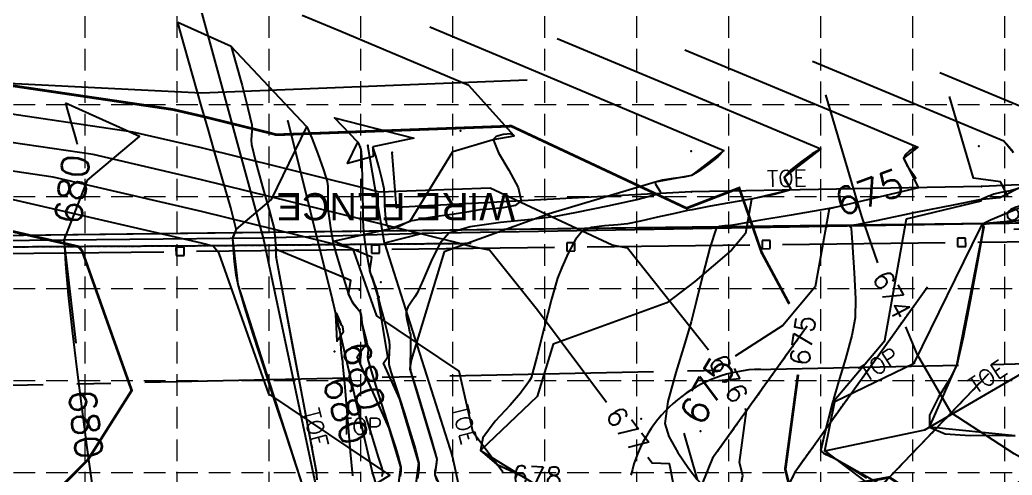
# Model space of a CAD drawing. Header units: inches. Extents: x 8056544 to 8057224, y 14638228 to 14639314.
# Drawn here: x 8056820.8 to 8057003.7, y 14639024.7 to 14639108.7 of the extents above; entities that cross this region are included whole.
import ezdxf
from ezdxf.enums import TextEntityAlignment as Align

# ---------------------------------------------------------------- set-up
doc = ezdxf.new("R2010")
doc.units = ezdxf.units.IN
doc.header["$MEASUREMENT"] = 0
for name, pattern in [('CENTER2', [1.125, 0.75, -0.125, 0.125, -0.125]), ('DASHED2', [0.375, 0.25, -0.125]), ('HIDDEN', [0.375, 0.25, -0.125]), ('PHANTOM2', [1.25, 0.625, -0.125, 0.125, -0.125, 0.125, -0.125])]:
    doc.linetypes.add(name, pattern=pattern)
for name, color, linetype in [('BOUNDARY', 4, 'PL2'), ('EC', 35, 'Continuous'), ('EX-FENCE', 2, 'FENCELINE1'), ('EX-SLOPE-BTM-', 5, 'DASHED2'), ('EX-SLOPE-TOP-', 5, 'PHANTOM2'), ('EX-TEXT', 2, 'Continuous'), ('FN-CLDITCH', 2, 'CENTER2'), ('FN-NEW-FENCE', 7, 'FENCELINE1'), ('GRID', 254, 'HIDDEN'), ('POINT', 7, 'Continuous'), ('SRF-FLT (NOT USED)', 5, 'Continuous'), ('SRF-FLT-', 5, 'Continuous')]:
    doc.layers.add(name, color=color, linetype=linetype)
doc.styles.add('30-120', font='ROMANS.shx', dxfattribs={"height": 3.6})
doc.styles.add('ROMANF', font='ROMANF.SHX')
doc.styles.add('ROMANS', font='romans.shx', dxfattribs={"height": 3})
doc.styles.get("Standard").update_dxf_attribs({"font": 'ARIAL.TTF'})
doc.linetypes.add('BARBWIRE_1', pattern='A,1,-0.1,["X",Standard,S=0.075,R=0,X=-0.025,Y=-0.0375],-0.1', length=1.2)
doc.linetypes.add('FENCELINE1', pattern='A,0.25,-0.1,[133,ltypeshp.shx,S=0.1,R=0,X=-0.1,Y=0],-0.1,1', length=1.45)
doc.linetypes.add('PL2', pattern='A,0.625,-0.058095,["l",ROMANF,S=0.14,R=0,X=0,Y=-0.055],-0.161905,0.625,-0.125,0.125,-0.125,0.125,-0.125', length=2.095)

msp = doc.modelspace()

# ---------------------------------------------------------------- linework, layer by layer
for p, q in [((8056887.1, 14639067.15), (8056885.6, 14639067.13)), ((8056885.6, 14639067.13), (8056885.61, 14639065.63)), ((8056887.11, 14639065.65), (8056887.1, 14639067.15)), ((8056923.09, 14639067.57), (8056921.59, 14639067.55)), ((8056921.59, 14639067.55), (8056921.61, 14639066.05)), ((8056923.11, 14639066.07), (8056923.09, 14639067.57)), ((8056959.09, 14639067.99), (8056957.59, 14639067.97)), ((8056957.59, 14639067.97), (8056957.61, 14639066.47)), ((8056959.11, 14639066.49), (8056959.09, 14639067.99)), ((8056995.09, 14639068.41), (8056993.59, 14639068.39)), ((8056993.59, 14639068.39), (8056993.61, 14639066.89)), ((8056995.11, 14639066.91), (8056995.09, 14639068.41)), ((8056851.1, 14639066.73), (8056849.6, 14639066.71)), ((8056849.6, 14639066.71), (8056849.62, 14639065.21)), ((8056851.12, 14639065.23), (8056851.1, 14639066.73)), ((8056885.61, 14639065.63), (8056887.11, 14639065.65)), ((8056921.61, 14639066.05), (8056923.11, 14639066.07)), ((8056957.61, 14639066.47), (8056959.11, 14639066.49)), ((8056993.61, 14639066.89), (8056995.11, 14639066.91)), ((8056849.62, 14639065.21), (8056851.12, 14639065.23))]:
    msp.add_line(p, q)
at = {"layer": 'BOUNDARY', "color": 7, "linetype": 'Continuous'}
msp.add_line((8056626.99, 14639066.57), (8057154.3, 14639073.08), dxfattribs=at)
msp.add_line((8056626.99, 14639066.57), (8057154.3, 14639073.08), dxfattribs=at)
at = {"layer": 'EC'}
for points in [[(8056932.44, 14638605.71), (8056930.81, 14638634.57), (8056927.81, 14638671.94), (8056918.28, 14638721.87), (8056912.41, 14638775.84), (8056903.56, 14638825.31), (8056896.21, 14638877.85), (8056890.66, 14638913.69), (8056886.17, 14638928.41), (8056892.71, 14638934.12), (8056898.27, 14638939.38), (8056903.85, 14638934.28), (8056895.05, 14638959.73), (8056882.06, 14638998.81), (8056875.16, 14639023.85), (8056865.75, 14639068.4), (8056854.07, 14639111.15)], [(8056870.24, 14639090.01), (8056878.43, 14639056.94), (8056885.83, 14639025.05), (8056900.86, 14638978.62), (8056909, 14638955.09), (8056916.17, 14638938.14), (8056903.85, 14638934.28)], [(8056888.03, 14639067.48), (8056884.96, 14639085.51)], [(8057029.85, 14639079.34), (8056998, 14639077.92), (8056944.6, 14639076.98), (8056890.26, 14639074.08), (8056889.42, 14639084.2)], [(8056969.13, 14639029.23), (8056987.61, 14639033.07), (8057006.99, 14639044.43), (8057020.93, 14639064.4), (8057029.27, 14639073.19)], [(8057030.2, 14639074.06), (8056998.18, 14639071.04)], [(8056969.13, 14639029.23), (8056971, 14639038.33), (8056985.63, 14639045.37), (8056997.86, 14639070.3), (8056998.18, 14639071.04)], [(8056895.01, 14639069.27), (8056888.03, 14639067.48), (8056900.49, 14639028.3), (8056910, 14638984.47), (8056914.43, 14638973.79)], [(8056969.13, 14639029.23), (8056982.18, 14639019.35), (8057001.83, 14639021.41), (8057017.23, 14639031.6), (8057022.17, 14639045.12), (8057028.79, 14639061.15), (8057046.3, 14639062.7), (8057035.17, 14639045.6), (8057024.85, 14639030.56), (8057019.32, 14639013.08)]]:
    msp.add_lwpolyline(points, dxfattribs=at)
at = {"layer": 'EC', "linetype": 'Continuous'}
for points in [[(8056893.62, 14639021.39), (8056894.34, 14639026.93), (8056890.82, 14639038.77), (8056887.85, 14639045.37), (8056888.65, 14639046.56), (8056886.92, 14639056.99), (8056887.01, 14639057.59), (8056886.85, 14639057.63), (8056886.2, 14639059.9), (8056885.3, 14639062.4), (8056885.7, 14639064.92), (8056878.63, 14639067.87), (8056888.92, 14639070.12), (8056892.77, 14639071.54), (8056900.63, 14639084.38), (8056908.05, 14639086.59), (8056911.94, 14639087.3), (8056903.54, 14639096.54), (8056879.95, 14639106.5), (8056872.85, 14639109.46)], [(8056872.93, 14639022.95), (8056861.06, 14639059.87), (8056860.06, 14639068.35), (8056860.73, 14639070.05), (8056867.23, 14639075.54), (8056873.72, 14639088.95), (8056859.75, 14639103.72), (8056849.92, 14639108.16)], [(8056896.35, 14639107.34), (8056912.34, 14639100.68), (8056950.57, 14639084.55), (8056944.58, 14639079.96), (8056937.91, 14639078.74), (8056918.34, 14639072.9), (8056899.01, 14639065.89), (8056892.95, 14639045.95), (8056892.71, 14639044.38), (8056892.73, 14639044.23), (8056892.72, 14639044.21), (8056892.77, 14639044.11), (8056897.65, 14639027.67), (8056897.28, 14639024.8), (8056899.54, 14639019.81)], [(8056919.85, 14639105.23), (8056944.73, 14639094.86), (8056968.42, 14639084.86), (8056961.67, 14639079.69), (8056962.87, 14639077.3), (8056955.67, 14639075.59), (8056954.56, 14639069.3), (8056951.95, 14639066.22), (8056945.23, 14639060.42), (8056940.06, 14639056.49), (8056919.1, 14639048.89), (8056916.16, 14639039.22), (8056905.7, 14639029.32), (8056931.52, 14639013.38)], [(8056943.36, 14639103.11), (8056977.12, 14639089.04), (8056986.28, 14639085.18), (8056983.67, 14639083.17), (8056986.42, 14639077.71), (8056969.93, 14639073.8), (8056967.4, 14639059.42), (8056961.42, 14639052.35), (8056952.61, 14639046.67)], [(8057003.86, 14639084.19), (8057002.16, 14639086.29), (8056966.86, 14639101)], [(8057014.66, 14639088.76), (8056990.36, 14639098.89)], [(8056831.22, 14639049.05), (8056828.98, 14639068.06), (8056833.29, 14639079.09), (8056842.87, 14639087.16), (8056829.25, 14639093.32)], [(8057005.27, 14638981.11), (8057003.47, 14638984.95), (8056999.02, 14638992.15), (8056993.57, 14638998.85), (8056996.33, 14639000.88), (8056999.19, 14639003), (8056996.93, 14639011.97), (8056991.55, 14639020.33), (8056982.85, 14639021.04), (8056970.97, 14639027.84), (8056969.36, 14639028.6), (8056968.94, 14639028.8), (8056968.44, 14639029.34), (8056970.62, 14639038.25), (8056970.89, 14639038.49), (8056980.24, 14639049.53), (8056984.2, 14639072.01), (8056997.95, 14639075.28), (8056998.06, 14639075.59), (8057001.39, 14639075.92), (8057005.99, 14639078.27)], [(8057004.21, 14639032.02), (8056988.44, 14639033.56), (8056993.48, 14639045.03), (8056998.23, 14639069.25), (8056998.35, 14639070.17), (8056998.3, 14639071.01), (8057008.05, 14639071.99)], [(8056890.59, 14639022.81), (8056891.03, 14639026.2), (8056888.88, 14639033.43), (8056882.97, 14639046.52), (8056884.56, 14639048.9), (8056883.6, 14639054.71), (8056882.2, 14639056.48), (8056881.4, 14639058.11), (8056881.8, 14639060.64), (8056867.96, 14639066.4), (8056868.05, 14639064.72), (8056875.41, 14639025.45), (8056875.56, 14639023.89)], [(8056943.2, 14639032.48), (8056945.61, 14639023.97), (8056957.06, 14639012.93), (8056960.52, 14639009.2), (8056963.91, 14639007.56), (8056976.45, 14639006.43), (8056977.38, 14639006.14), (8056988.95, 14638999.53), (8056991.17, 14638996.87), (8056996.74, 14638990.03), (8056999.9, 14638984.91), (8057003.08, 14638978.1), (8057006.97, 14638970.24)]]:
    msp.add_lwpolyline(points, dxfattribs=at)
at = {"layer": 'EC', "flags": 128}
for points, elevation in [([(8056909.82, 14639025.27), (8056904.33, 14639032.58), (8056901.81, 14639043.89), (8056886.58, 14639054.13), (8056882.42, 14639065.89), (8056881.92, 14639066.5), (8056854.32, 14639073.33), (8056827, 14639079.64), (8056804.08, 14639083.04), (8056802.89, 14639082.71), (8056763.87, 14639086.16), (8056753.95, 14639087.26), (8056753.56, 14639087.09), (8056750.88, 14639086.61), (8056746.47, 14639087.64), (8056696.96, 14639106.42)], 678), ([(8056888.91, 14639017.65), (8056887.93, 14639019.38), (8056886.14, 14639022.99), (8056888.98, 14639024.75), (8056866.68, 14639039.75), (8056857.54, 14639065.6), (8056856.44, 14639066.94), (8056854.33, 14639067.47), (8056819.68, 14639075.48), (8056804.12, 14639077.78), (8056802.5, 14639077.34), (8056775.2, 14639079.75), (8056753.91, 14639082.13), (8056753.08, 14639081.76), (8056747.34, 14639080.72), (8056737.87, 14639082.93), (8056701.14, 14639096.86)], 679), ([(8056947.72, 14639047.8), (8056932.79, 14639066.55), (8056929.99, 14639067.1), (8056907.49, 14639077.65), (8056887.04, 14639076.89), (8056883.52, 14639077.83), (8056854.32, 14639085.05), (8056841.64, 14639087.98), (8056804, 14639093.55), (8056803.66, 14639093.46), (8056783.36, 14639095.25)], 676), ([(8056978.92, 14639063.88), (8056975.95, 14639072.42), (8056969.37, 14639094.84)], 674), ([(8057002.93, 14639076.05), (8057001.54, 14639078.78), (8056996.55, 14639079.47), (8056992.13, 14639094.5)], 673), ([(8056928.95, 14639038.12), (8056916.19, 14639055.15), (8056907.39, 14639066.2), (8056903.69, 14639066.92), (8056900.41, 14639067.79), (8056854.32, 14639079.19), (8056834.32, 14639083.81), (8056804.04, 14639088.29), (8056803.27, 14639088.08), (8056757.3, 14639092.14)], 677), ([(8057050.36, 14638967.49), (8057039.9, 14638971.43), (8057034.22, 14638974.33), (8057033.56, 14638985.29), (8057033.63, 14638986.65), (8057033.99, 14638987.45), (8057036.64, 14638990.94), (8057037.33, 14638994.56), (8057039.47, 14639002.93), (8057009.21, 14639025.37), (8057009.14, 14639025.83), (8057004.06, 14639028.7), (8056992.41, 14639036.21), (8056986.22, 14639046.91), (8056984.09, 14639052.06)], 674), ([(8056995.86, 14638965.61), (8056993.51, 14638966.16), (8056991.17, 14638974.91), (8056975.71, 14638992.34), (8056970.1, 14639004.08), (8056959.78, 14639001.33), (8056954.6, 14639022.53), (8056953.13, 14639020.02), (8056954.06, 14639024.71), (8056953.43, 14639027.09), (8056954.71, 14639036.58), (8056954.46, 14639037.03)], 676), ([(8056970.34, 14638954.03), (8056964.83, 14638974.63), (8056960.73, 14638979.25), (8056959.25, 14638982.37), (8056956.51, 14638981.64), (8056955.14, 14638987.26), (8056947.28, 14638973.78), (8056940.41, 14638972.57), (8056938.29, 14638962), (8056935.55, 14638962.44), (8056934.85, 14638973.27), (8056942.92, 14639014.25), (8056940.69, 14639025.99), (8056940.53, 14639026.83), (8056937.32, 14639026.96), (8056936.56, 14639027.97)], 677)]:
    msp.add_lwpolyline(points, dxfattribs=dict(at, elevation=elevation))
for points, elevation in [([(8056962.61, 14639056.3, 0.5, 0.5, 0), (8056957.51, 14639065.79, 0.5, 0.5, 0), (8056953.38, 14639077.66, 0.5, 0.5, 0), (8056943.68, 14639073.93, 0.5, 0.5, 0), (8056911.38, 14639089.07, 0.5, 0.5, 0), (8056868.12, 14639087.47, 0.5, 0.5, 0), (8056866.64, 14639087.86, 0.5, 0.5, 0), (8056854.31, 14639090.91, 0.5, 0.5, 0), (8056848.97, 14639092.14, 0.5, 0.5, 0), (8056815.18, 14639097.14, 0, 0, 0)], 675), ([(8056844.5, 14638994.9, 0.5, 0.5, 0), (8056839.9, 14639011.6, 0.5, 0.5, 0), (8056829.19, 14639023.36, 0.5, 0.5, 0), (8056833.4, 14639027.62, 0.5, 0.5, 0), (8056841.44, 14639040.35, 0.5, 0.5, 0), (8056832.32, 14639066.04, 0.5, 0.5, 0), (8056831.67, 14639066.84, 0.5, 0.5, 0), (8056812.36, 14639071.31, 0.5, 0.5, 0), (8056804.17, 14639072.52, 0.5, 0.5, 0), (8056802.12, 14639071.96, 0.5, 0.5, 0), (8056786.53, 14639073.34, 0.5, 0.5, 0), (8056753.87, 14639076.99, 0.5, 0.5, 0), (8056752.6, 14639076.42, 0.5, 0.5, 0), (8056743.79, 14639074.83, 0.5, 0.5, 0), (8056729.27, 14639078.22, 0.5, 0.5, 0), (8056695.82, 14639090.91, 0.5, 0.5, 0), (8056695.67, 14639090.97, 0.5, 0.5, 0)], 680), ([(8057029.38, 14638974.81, 0.5, 0.5, 0), (8057029.38, 14638974.81, 0.5, 0.5, 0), (8057014.32, 14638978.8, 0.5, 0.5, 0), (8057000.04, 14638994.89, 0.5, 0.5, 0), (8056990.69, 14639005.43, 0.5, 0.5, 0), (8056984.23, 14639018.93, 0.5, 0.5, 0), (8056985.87, 14639019.67, 0.5, 0.5, 0), (8056983.13, 14639022.98, 0.5, 0.5, 0), (8056981.03, 14639024.34, 0.5, 0.5, 0), (8056963.05, 14639021.02, 0.5, 0.5, 0), (8056962, 14639025.31, 0.5, 0.5, 0), (8056961.87, 14639025.81, 0.5, 0.5, 0), (8056964.22, 14639043.28, 0.5, 0.5, 0)], 675)]:
    msp.add_lwpolyline(points, format="xyseb", dxfattribs=dict(at, elevation=elevation))
at = {"layer": 'EC', "linetype": 'Continuous'}
for points in [[(8056885.9, 14639085.24), (8056885.92, 14639083.44), (8056881.22, 14639082.17), (8056883.11, 14639086.08), (8056878.83, 14639090.6), (8056893.44, 14639086.83)], [(8056879.02, 14639054.6), (8056879.26, 14639049.41), (8056880.48, 14639051.24), (8056880.34, 14639052.08), (8056880.13, 14639052.34)]]:
    msp.add_lwpolyline(points, close=True, dxfattribs=at)
at = {"layer": 'EC'}
for points in [[(8056872.91, 14639022.94, 679), (8056871.61, 14639026.92, 679), (8056869.88, 14639032.18, 679), (8056867.9, 14639038.21, 679), (8056865.85, 14639044.51, 679), (8056863.91, 14639050.56, 679), (8056862.25, 14639055.84, 679), (8056861.05, 14639059.85, 679), (8056861.05, 14639059.85, 679), (8056860.71, 14639061.63, 679), (8056860.4, 14639064.07, 679), (8056860.17, 14639066.53, 679), (8056860.05, 14639068.35, 679), (8056860.05, 14639068.35, 679), (8056860.16, 14639068.72, 679), (8056860.41, 14639069.21, 679), (8056860.65, 14639069.69, 679), (8056860.72, 14639070.06, 679), (8056860.72, 14639070.06, 679), (8056859.69, 14639074, 679), (8056858.19, 14639079.29, 679), (8056856.64, 14639084.57, 679), (8056855.5, 14639088.48, 679), (8056855.5, 14639088.48, 679), (8056854.32, 14639092.66, 679), (8056852.71, 14639098.32, 679), (8056851.11, 14639103.98, 679), (8056849.92, 14639108.17, 679)], [(8056859.75, 14639103.72, 679), (8056860.65, 14639100.69, 679), (8056861.78, 14639096.56, 679), (8056862.85, 14639092.4, 679), (8056863.58, 14639089.32, 679), (8056863.58, 14639089.32, 679), (8056863.61, 14639088.55, 679), (8056863.54, 14639087.49, 679), (8056863.47, 14639086.44, 679), (8056863.5, 14639085.67, 679), (8056863.5, 14639085.67, 679), (8056864.33, 14639082.35, 679), (8056865.56, 14639077.88, 679), (8056866.81, 14639073.42, 679), (8056867.67, 14639070.11, 679), (8056867.67, 14639070.11, 679), (8056867.78, 14639069.33, 679), (8056867.86, 14639068.26, 679), (8056867.92, 14639067.19, 679), (8056867.97, 14639066.4, 679), (8056867.97, 14639066.4, 679), (8056867.98, 14639066.04, 679), (8056868, 14639065.56, 679), (8056868.02, 14639065.07, 679), (8056868.06, 14639064.71, 679), (8056868.06, 14639064.71, 679), (8056868.84, 14639060.48, 679), (8056869.88, 14639054.87, 679), (8056871.09, 14639048.44, 679), (8056872.35, 14639041.73, 679), (8056873.56, 14639035.3, 679), (8056874.61, 14639029.69, 679), (8056875.41, 14639025.46, 679), (8056875.41, 14639025.46, 679), (8056875.42, 14639025.38, 679), (8056875.44, 14639025.29, 679), (8056875.45, 14639025.19, 679), (8056875.46, 14639025.11, 679), (8056875.46, 14639025.11, 679), (8056875.49, 14639024.85, 679), (8056875.52, 14639024.5, 679)], [(8056829.25, 14639093.32, 680), (8056829.69, 14639091.75, 680), (8056830.29, 14639089.64, 680), (8056830.89, 14639087.53, 680), (8056831.33, 14639085.96, 680), (8056831.33, 14639085.96, 680), (8056831.41, 14639085.74, 680)], [(8056873.72, 14639088.95, 679), (8056874.61, 14639086.84, 679), (8056875.73, 14639083.95, 679), (8056876.78, 14639081.03, 679), (8056877.48, 14639078.85, 679), (8056877.48, 14639078.85, 679), (8056877.58, 14639078.03, 679), (8056877.6, 14639076.9, 679), (8056877.59, 14639075.77, 679), (8056877.59, 14639074.94, 679), (8056877.59, 14639074.94, 679), (8056877.6, 14639074.61, 679), (8056877.6, 14639074.17, 679), (8056877.61, 14639073.73, 679), (8056877.64, 14639073.4, 679), (8056877.64, 14639073.4, 679), (8056877.81, 14639072.09, 679), (8056878.07, 14639070.32, 679), (8056878.35, 14639068.56, 679), (8056878.61, 14639067.26, 679), (8056878.61, 14639067.26, 679), (8056879.15, 14639065.3, 679), (8056879.95, 14639062.67, 679), (8056880.77, 14639060.05, 679), (8056881.4, 14639058.11, 679), (8056881.4, 14639058.11, 679), (8056881.55, 14639057.76, 679), (8056881.77, 14639057.28, 679), (8056882.01, 14639056.81, 679), (8056882.2, 14639056.48, 679), (8056882.2, 14639056.48, 679), (8056882.5, 14639056.1, 679), (8056882.93, 14639055.6, 679), (8056883.34, 14639055.1, 679), (8056883.6, 14639054.7, 679), (8056883.6, 14639054.7, 679), (8056883.71, 14639054.23, 679), (8056883.79, 14639053.58, 679), (8056883.85, 14639052.91, 679), (8056883.91, 14639052.43, 679), (8056883.91, 14639052.43, 679), (8056884.14, 14639051.54, 679), (8056884.46, 14639050.36, 679), (8056884.78, 14639049.17, 679), (8056884.98, 14639048.28, 679), (8056884.98, 14639048.28, 679), (8056884.99, 14639047.81, 679), (8056884.95, 14639047.16, 679), (8056884.91, 14639046.52, 679), (8056884.95, 14639046.05, 679), (8056884.95, 14639046.05, 679), (8056885.74, 14639043.36, 679), (8056886.88, 14639039.73, 679), (8056888.03, 14639036.11, 679), (8056888.88, 14639033.43, 679), (8056888.88, 14639033.43, 679), (8056889.37, 14639031.9, 679), (8056890.03, 14639029.83, 679), (8056890.65, 14639027.76, 679), (8056891.03, 14639026.2, 679), (8056891.03, 14639026.2, 679), (8056891.02, 14639025.48, 679), (8056890.89, 14639024.51, 679)], [(8056911.94, 14639087.3, 678), (8056911.24, 14639087.62, 678), (8056909.89, 14639087.53, 678), (8056908.59, 14639087.14, 678), (8056908.05, 14639086.59, 678), (8056908.05, 14639086.59, 678), (8056909.03, 14639084.12, 678), (8056910.91, 14639080.93, 678), (8056912.65, 14639077.75, 678), (8056913.22, 14639075.3, 678), (8056913.22, 14639075.3, 678), (8056912.12, 14639074.43, 678), (8056909.87, 14639073.99, 678), (8056907.39, 14639073.79, 678), (8056905.59, 14639073.62, 678), (8056905.59, 14639073.62, 678), (8056903.57, 14639073.29, 678), (8056900.84, 14639072.87, 678), (8056898.1, 14639072.46, 678), (8056896.08, 14639072.15, 678), (8056896.08, 14639072.15, 678), (8056895.38, 14639072.04, 678), (8056894.42, 14639071.87, 678), (8056893.46, 14639071.7, 678), (8056892.77, 14639071.54, 678), (8056892.77, 14639071.54, 678), (8056891.94, 14639071.18, 678), (8056890.83, 14639070.62, 678), (8056889.73, 14639070.17, 678), (8056888.92, 14639070.12, 678), (8056888.92, 14639070.12, 678), (8056888.54, 14639070.68, 678), (8056888.32, 14639071.69, 678), (8056888.21, 14639072.79, 678), (8056888.14, 14639073.59, 678), (8056888.14, 14639073.59, 678), (8056888.09, 14639074.42, 678), (8056888.06, 14639075.56, 678), (8056888.03, 14639076.69, 678), (8056887.95, 14639077.52, 678), (8056887.95, 14639077.52, 678), (8056887.58, 14639079.18, 678), (8056887.01, 14639081.4, 678), (8056886.4, 14639083.62, 678), (8056885.9, 14639085.24, 678)], [(8056883.1, 14639086.08, 678), (8056883.29, 14639085.75, 678), (8056883.48, 14639085.27, 678), (8056883.65, 14639084.78, 678), (8056883.73, 14639084.41, 678), (8056883.73, 14639084.41, 678), (8056883.83, 14639082.17, 678), (8056883.91, 14639079.13, 678), (8056883.98, 14639076.09, 678), (8056884.03, 14639073.84, 678), (8056884.03, 14639073.84, 678), (8056884.04, 14639072.96, 678), (8056884.06, 14639071.76, 678), (8056884.09, 14639070.57, 678), (8056884.15, 14639069.69, 678), (8056884.15, 14639069.69, 678), (8056884.35, 14639068.14, 678), (8056884.67, 14639066.04, 678), (8056885.02, 14639063.94, 678), (8056885.3, 14639062.4, 678), (8056885.3, 14639062.4, 678), (8056885.47, 14639061.86, 678), (8056885.73, 14639061.15, 678), (8056886.01, 14639060.44, 678), (8056886.2, 14639059.91, 678), (8056886.2, 14639059.91, 678), (8056886.35, 14639059.42, 678), (8056886.53, 14639058.77, 678), (8056886.72, 14639058.11, 678), (8056886.85, 14639057.62, 678), (8056886.85, 14639057.62, 678), (8056886.86, 14639057.58, 678), (8056886.86, 14639057.52, 678), (8056886.86, 14639057.47, 678), (8056886.87, 14639057.43, 678), (8056886.87, 14639057.43, 678), (8056886.87, 14639057.37, 678), (8056886.89, 14639057.29, 678), (8056886.9, 14639057.21, 678), (8056886.91, 14639057.15, 678), (8056886.91, 14639057.15, 678), (8056887.35, 14639055.51, 678), (8056887.96, 14639053.29, 678), (8056888.54, 14639051.07, 678), (8056888.91, 14639049.41, 678), (8056888.91, 14639049.41, 678), (8056888.93, 14639048.5, 678), (8056888.87, 14639047.27, 678), (8056888.81, 14639046.03, 678), (8056888.84, 14639045.13, 678), (8056888.84, 14639045.13, 678), (8056889.2, 14639043.76, 678), (8056889.78, 14639041.94, 678), (8056890.39, 14639040.12, 678), (8056890.82, 14639038.77, 678), (8056890.82, 14639038.77, 678), (8056891.62, 14639036.27, 678), (8056892.7, 14639032.88, 678), (8056893.73, 14639029.48, 678), (8056894.34, 14639026.93, 678), (8056894.34, 14639026.93, 678), (8056894.32, 14639025.76, 678), (8056894.1, 14639024.16, 678)], [(8057002.15, 14639086.29, 674), (8057002.57, 14639085.89, 674), (8057003.08, 14639085.3, 674), (8057003.56, 14639084.68, 674), (8057003.86, 14639084.19, 674)], [(8056950.57, 14639084.55, 677), (8056949.42, 14639083.43, 677), (8056947.72, 14639082.05, 677), (8056945.95, 14639080.78, 677), (8056944.58, 14639079.96, 677), (8056944.58, 14639079.96, 677), (8056943.18, 14639079.63, 677), (8056941.22, 14639079.39, 677), (8056939.27, 14639079.13, 677), (8056937.9, 14639078.74, 677), (8056937.9, 14639078.74, 677), (8056937.95, 14639078.34, 677), (8056938.39, 14639077.68, 677), (8056938.83, 14639077.02, 677), (8056938.85, 14639076.67, 677), (8056938.85, 14639076.67, 677), (8056934.74, 14639075.55, 677), (8056929.09, 14639074.3, 677), (8056923.41, 14639073.15, 677), (8056919.21, 14639072.34, 677), (8056919.21, 14639072.34, 677), (8056915.05, 14639071.84, 677), (8056909.38, 14639071.29, 677), (8056903.81, 14639070.52, 677), (8056899.9, 14639069.35, 677), (8056899.9, 14639069.35, 677), (8056898.23, 14639067.42, 677), (8056896.6, 14639064.18, 677), (8056895.16, 14639060.76, 677), (8056894.04, 14639058.28, 677), (8056894.04, 14639058.28, 677), (8056893.59, 14639057.58, 677), (8056892.95, 14639056.64, 677), (8056892.35, 14639055.7, 677), (8056892.02, 14639054.95, 677), (8056892.02, 14639054.95, 677), (8056892.03, 14639054.21, 677), (8056892.2, 14639053.21, 677), (8056892.43, 14639052.21, 677), (8056892.59, 14639051.47, 677), (8056892.59, 14639051.47, 677), (8056892.64, 14639051.27, 677), (8056892.72, 14639051, 677), (8056892.8, 14639050.74, 677), (8056892.83, 14639050.54, 677), (8056892.83, 14639050.54, 677), (8056892.83, 14639049.19, 677), (8056892.8, 14639047.37, 677), (8056892.76, 14639045.55, 677), (8056892.74, 14639044.21, 677), (8056892.74, 14639044.21, 677), (8056892.74, 14639044.19, 677), (8056892.75, 14639044.16, 677), (8056892.76, 14639044.13, 677), (8056892.77, 14639044.11, 677), (8056892.77, 14639044.11, 677), (8056893.83, 14639040.63, 677), (8056895.28, 14639035.91, 677), (8056896.7, 14639031.19, 677), (8056897.65, 14639027.67, 677), (8056897.65, 14639027.67, 677), (8056897.63, 14639027.06, 677), (8056897.46, 14639026.23, 677), (8056897.3, 14639025.41, 677), (8056897.28, 14639024.8, 677), (8056897.28, 14639024.8, 677), (8056897.68, 14639023.71, 677)], [(8056968.42, 14639084.86, 676), (8056966.84, 14639083.99, 676), (8056964.83, 14639082.56, 676), (8056962.92, 14639080.99, 676), (8056961.67, 14639079.68, 676), (8056961.67, 14639079.68, 676), (8056961.79, 14639079.16, 676), (8056962.34, 14639078.4, 676), (8056962.85, 14639077.69, 676), (8056962.87, 14639077.3, 676), (8056962.87, 14639077.3, 676), (8056959.8, 14639076.45, 676), (8056955.54, 14639075.61, 676), (8056951.25, 14639074.87, 676), (8056948.08, 14639074.3, 676), (8056948.08, 14639074.3, 676), (8056947.17, 14639074.13, 676), (8056945.95, 14639073.9, 676), (8056944.73, 14639073.67, 676), (8056943.83, 14639073.49, 676), (8056943.83, 14639073.49, 676), (8056941.49, 14639072.97, 676), (8056938.33, 14639072.26, 676), (8056935.17, 14639071.55, 676), (8056932.82, 14639071.06, 676), (8056932.82, 14639071.06, 676), (8056931.02, 14639070.87, 676), (8056928.56, 14639070.68, 676), (8056926.15, 14639070.37, 676), (8056924.53, 14639069.78, 676), (8056924.53, 14639069.78, 676), (8056923.24, 14639068.16, 676), (8056921.88, 14639065.66, 676), (8056920.69, 14639063.03, 676), (8056919.91, 14639061.05, 676), (8056919.91, 14639061.05, 676), (8056918.79, 14639057.18, 676), (8056917.44, 14639051.87, 676), (8056916.11, 14639046.56, 676), (8056915.03, 14639042.67, 676), (8056915.03, 14639042.67, 676), (8056914.7, 14639042.04, 676), (8056914.13, 14639041.24, 676), (8056913.52, 14639040.46, 676), (8056913.08, 14639039.88, 676), (8056913.08, 14639039.88, 676), (8056911.15, 14639037.66, 676), (8056908.42, 14639034.68, 676), (8056906.17, 14639031.65, 676), (8056905.7, 14639029.32, 676), (8056905.7, 14639029.32, 676), (8056908.65, 14639026.79, 676), (8056913.72, 14639024.41, 676)], [(8056986.28, 14639085.18, 675), (8056985.6, 14639085.03, 675), (8056984.73, 14639084.49, 675), (8056983.98, 14639083.79, 675), (8056983.66, 14639083.17, 675), (8056983.66, 14639083.17, 675), (8056984.27, 14639081.86, 675), (8056985.48, 14639080.15, 675), (8056985.96, 14639079.39, 675)], [(8057005.05, 14639077.61, 674), (8057003.39, 14639077.15, 674), (8057001.61, 14639076.83, 674), (8057000.32, 14639076.55, 674), (8057000.32, 14639076.55, 674), (8056999.84, 14639076.36, 674), (8056999.19, 14639076.08, 674), (8056998.54, 14639075.79, 674), (8056998.06, 14639075.59, 674), (8056998.06, 14639075.59, 674), (8056998.04, 14639075.58, 674), (8056998.01, 14639075.57, 674), (8056997.98, 14639075.57, 674), (8056997.96, 14639075.56, 674), (8056997.96, 14639075.56, 674), (8056992.82, 14639074.52, 674), (8056985.87, 14639073.12, 674), (8056978.92, 14639071.7, 674), (8056973.79, 14639070.62, 674), (8056973.79, 14639070.62, 674), (8056973.79, 14639070.57, 674), (8056973.87, 14639070.48, 674), (8056973.97, 14639070.37, 674), (8056974.02, 14639070.28, 674), (8056974.02, 14639070.28, 674), (8056974.26, 14639066.77, 674), (8056974.59, 14639062, 674), (8056974.83, 14639057.24, 674), (8056974.77, 14639053.74, 674), (8056974.77, 14639053.74, 674), (8056974.13, 14639050.51, 674), (8056972.95, 14639046.2, 674), (8056971.69, 14639041.92, 674), (8056970.77, 14639038.75, 674), (8056970.77, 14639038.75, 674), (8056970.74, 14639038.65, 674), (8056970.69, 14639038.5, 674), (8056970.65, 14639038.36, 674), (8056970.62, 14639038.25, 674), (8056970.62, 14639038.25, 674), (8056970.13, 14639036.36, 674), (8056969.48, 14639033.81, 674), (8056968.84, 14639031.25, 674), (8056968.43, 14639029.34, 674), (8056968.43, 14639029.34, 674), (8056968.48, 14639029.21, 674), (8056968.63, 14639029.05, 674), (8056968.81, 14639028.9, 674), (8056968.94, 14639028.79, 674), (8056968.94, 14639028.79, 674), (8056969.02, 14639028.74, 674), (8056969.15, 14639028.68, 674), (8056969.27, 14639028.62, 674), (8056969.36, 14639028.58, 674), (8056969.36, 14639028.58, 674), (8056969.71, 14639028.42, 674), (8056970.19, 14639028.21, 674), (8056970.66, 14639027.99, 674), (8056971, 14639027.81, 674), (8056971, 14639027.81, 674), (8056973.5, 14639026.32, 674), (8056976.86, 14639024.28, 674)], [(8056970.97, 14639074.1, 675), (8056969.63, 14639073.85, 675), (8056962.93, 14639072.68, 675), (8056956.97, 14639071.66, 675), (8056952.56, 14639070.85, 675), (8056952.56, 14639070.85, 675), (8056951.78, 14639070.78, 675), (8056950.71, 14639070.71, 675), (8056949.72, 14639070.55, 675), (8056949.16, 14639070.2, 675), (8056949.16, 14639070.2, 675), (8056947.95, 14639066.64, 675), (8056946.65, 14639061.69, 675), (8056945.44, 14639056.7, 675), (8056944.54, 14639053.02, 675), (8056944.54, 14639053.02, 675), (8056943.34, 14639049.06, 675), (8056941.68, 14639043.69, 675), (8056940.23, 14639038.3, 675), (8056939.67, 14639034.25, 675), (8056939.67, 14639034.25, 675), (8056940.42, 14639031.89, 675), (8056942.1, 14639028.9, 675), (8056944.05, 14639026.01, 675), (8056945.61, 14639023.96, 675)], [(8057004.89, 14639073.86, 673), (8057003.47, 14639073.32, 673), (8057001.57, 14639072.54, 673), (8056999.68, 14639071.71, 673), (8056998.32, 14639071.06, 673), (8056998.32, 14639071.06, 673), (8056998.29, 14639070.94, 673), (8056998.34, 14639070.75, 673), (8056998.41, 14639070.55, 673), (8056998.44, 14639070.39, 673), (8056998.44, 14639070.39, 673), (8056998.41, 14639070.15, 673), (8056998.35, 14639069.82, 673), (8056998.28, 14639069.49, 673), (8056998.23, 14639069.24, 673), (8056998.23, 14639069.24, 673), (8056997.27, 14639064.08, 673), (8056995.99, 14639057.1, 673), (8056994.63, 14639050.13, 673), (8056993.48, 14639045.03, 673), (8056993.48, 14639045.03, 673), (8056992.18, 14639042.49, 673), (8056990.11, 14639039.11, 673), (8056988.46, 14639035.83, 673), (8056988.45, 14639033.56, 673), (8056988.45, 14639033.56, 673), (8056991.32, 14639032.36, 673), (8056995.91, 14639032.05, 673), (8057000.71, 14639032.11, 673), (8057004.21, 14639032.02, 673)], [(8056829.24, 14639069.13, 680), (8056828.97, 14639068.06, 680), (8056828.97, 14639068.06, 680), (8056829.24, 14639063.63, 680), (8056829.76, 14639057.94, 680), (8056830.48, 14639051.35, 680), (8056831.33, 14639044.23, 680), (8056832.25, 14639036.94, 680), (8056833.19, 14639029.83, 680), (8056834.07, 14639023.26, 680)], [(8056880.02, 14639052.63, 680), (8056879.89, 14639052.95, 680), (8056879.57, 14639053.81, 680), (8056879.25, 14639054.51, 680), (8056879.02, 14639054.6, 680), (8056879.02, 14639054.6, 680), (8056879, 14639053.94, 680), (8056879.22, 14639053.01, 680), (8056879.52, 14639052.08, 680), (8056879.72, 14639051.39, 680), (8056879.72, 14639051.39, 680), (8056879.75, 14639051.28, 680), (8056879.78, 14639051.14, 680), (8056879.82, 14639050.99, 680), (8056879.83, 14639050.88, 680), (8056879.83, 14639050.88, 680), (8056879.88, 14639050.11, 680), (8056879.92, 14639049.05, 680), (8056879.97, 14639048, 680), (8056880.02, 14639047.22, 680), (8056880.02, 14639047.22, 680), (8056880.07, 14639046.83, 680), (8056880.16, 14639046.29, 680), (8056880.26, 14639045.75, 680), (8056880.31, 14639045.35, 680), (8056880.31, 14639045.35, 680), (8056880.69, 14639040.95, 680), (8056881.19, 14639034.99, 680), (8056881.7, 14639029.03, 680), (8056882.11, 14639024.63, 680)], [(8056886.94, 14639028.09, 680), (8056885.69, 14639032.1, 680), (8056884.6, 14639035.6, 680)], [(8056887.61, 14639024.5, 680), (8056887.67, 14639024.85, 680), (8056887.72, 14639025.2, 680), (8056887.72, 14639025.46, 680), (8056887.72, 14639025.46, 680), (8056887.58, 14639026.03, 680), (8056887.36, 14639026.78, 680), (8056887.12, 14639027.53, 680), (8056886.94, 14639028.09, 680)]]:
    msp.add_polyline3d(points, dxfattribs=at)
at = {"layer": 'EX-FENCE', "color": 7, "linetype": 'BARBWIRE_1'}
for p, q in [((8056998.18, 14639071.04), (8056895.01, 14639069.27)), ((8057048, 14639071.68), (8056998.18, 14639071.04)), ((8056895.01, 14639069.27), (8056865.75, 14639068.4)), ((8056865.75, 14639068.4), (8056804.09, 14639067.83))]:
    msp.add_line(p, q, dxfattribs=at)
at = {"layer": 'EX-FENCE', "color": 7, "linetype": 'Continuous'}
for p, q in [((8056925.35, 14639066.84), (8056955.35, 14639067.2)), ((8056961.35, 14639067.27), (8056991.35, 14639067.62)), ((8056997.35, 14639067.69), (8057027.35, 14639068.04)), ((8056817.36, 14639065.58), (8056847.36, 14639065.93)), ((8056853.36, 14639066), (8056883.35, 14639066.35)), ((8056889.35, 14639066.42), (8056919.35, 14639066.77))]:
    msp.add_line(p, q, dxfattribs=at)
at = {"layer": 'EX-SLOPE-BTM-'}
msp.add_lwpolyline([(8056897.21, 14638883.37), (8056899.85, 14638894.97), (8056914.55, 14638928.01), (8056937.74, 14638972.88), (8056963.8, 14639025.52), (8056988.09, 14639059.45)], dxfattribs=at)
at = {"layer": 'EX-SLOPE-TOP-'}
for points in [[(8056903.99, 14639067.42), (8056854.33, 14639066.98), (8056804.21, 14639066.68), (8056753.79, 14639066.31), (8056684.82, 14639065.59), (8056644.57, 14639099.27)], [(8056965.88, 14639052.18), (8056948.46, 14639027.85), (8056926.7, 14638974.37), (8056905.88, 14638929.07), (8056897.29, 14638910.75), (8056884.32, 14638903.68), (8056858.06, 14638905.24), (8056814.89, 14638908.15), (8056767.47, 14638910.04), (8056752.58, 14638909)], [(8056921.52, 14638821.34), (8056907.56, 14638886.84), (8056927.93, 14638926.18), (8056944.99, 14638972.04), (8056979.34, 14639022.57), (8056999.4, 14639043.5)]]:
    msp.add_lwpolyline(points, dxfattribs=at)
at = {"layer": 'FN-CLDITCH', "color": 5, "ltscale": 50}
msp.add_line((8056787.61, 14639040.67), (8057113.16, 14639047.56), dxfattribs=at)
msp.add_arc((8056957.83, 14639019.27), 25, 91.2141, 167.3407, dxfattribs=at)
at = {"layer": 'FN-NEW-FENCE', "ltscale": 0.5}
msp.add_lwpolyline([(8056879.43, 14638572.87), (8056642.17, 14638570.18), (8056636.99, 14639066.68), (8057103.55, 14639072.46)], dxfattribs=at)
at = {"layer": 'GRID', "color": 252, "linetype": 'HIDDEN', "lineweight": 0, "ltscale": 16}
for p, q in [((8056832.84, 14638313.34), (8056832.84, 14639296.42)), ((8056849.79, 14638313.34), (8056849.79, 14639296.42)), ((8056866.74, 14638313.34), (8056866.74, 14639296.42)), ((8056883.69, 14638313.33), (8056883.69, 14639296.42)), ((8056900.64, 14638313.33), (8056900.64, 14639296.42)), ((8056917.58, 14638313.33), (8056917.58, 14639296.42)), ((8056934.53, 14638313.33), (8056934.53, 14639296.42)), ((8056951.48, 14638313.32), (8056951.48, 14639296.42)), ((8056968.43, 14638313.32), (8056968.43, 14639296.42)), ((8056985.38, 14638313.32), (8056985.38, 14639296.42)), ((8057002.33, 14638313.32), (8057002.33, 14639296.42)), ((8056561.65, 14639093.04), (8057205.72, 14639093.04)), ((8056561.65, 14639076.09), (8057205.72, 14639076.09)), ((8056561.65, 14639059.14), (8057205.72, 14639059.14)), ((8056561.65, 14639042.19), (8057205.72, 14639042.19)), ((8056561.65, 14639025.24), (8057205.72, 14639025.24))]:
    msp.add_line(p, q, dxfattribs=at)
at = {"layer": 'POINT'}
for p in [(8056870.24, 14639090.01, 679.37), (8056902.05, 14639088.17, 678.2), (8056884.97, 14639085.51, 677.8), (8056889.42, 14639084.2, 678.74), (8056944.53, 14639084.45, 677.34), (8056997.53, 14639085.37, 674.37), (8056944.6, 14639076.98, 676.78), (8056998, 14639077.92, 674.51), (8056890.26, 14639074.08, 678.9), (8056998.18, 14639071.04, 673.01), (8056895.01, 14639069.27, 677.2), (8056997.86, 14639070.3, 673.04), (8056865.75, 14639068.4, 678.82), (8056888.03, 14639067.48, 677.4), (8056887.32, 14639060.31, 677.83), (8056883.42, 14639058.91, 678.41), (8056878.43, 14639056.94, 679.87), (8056886.79, 14639057.27, 678.02), (8056879.78, 14639051.64, 680.17), (8056878.81, 14639047.51, 679.86), (8056985.63, 14639045.37, 673.58), (8056892.8, 14639044.19, 676.99), (8056971, 14639038.34, 673.99), (8056935.33, 14639035.15, 675.19), (8056946.27, 14639032.88, 674.71), (8056987.61, 14639033.07, 673.04), (8056969.13, 14639029.23, 673.98), (8056900.49, 14639028.3, 676.14), (8056885.83, 14639025.05, 680.57)]:
    msp.add_point(p, dxfattribs=at)
at = {"layer": 'SRF-FLT (NOT USED)'}
msp.add_lwpolyline([(8056691.53, 14639107.81), (8056753.98, 14639091.75), (8056803.96, 14639097.71), (8056854.31, 14639095.19), (8056914.28, 14639097.57)], dxfattribs=at)
msp.add_polyline3d([(8056691.53, 14639107.81, 0), (8056753.98, 14639091.75, 0), (8056803.96, 14639097.71, 0), (8056854.31, 14639095.19, 0), (8056914.28, 14639097.57, 0)], dxfattribs=at)
msp.add_polyline3d([(8056691.53, 14639107.81, 0), (8056753.98, 14639091.75, 0), (8056803.96, 14639097.71, 0), (8056854.31, 14639095.19, 0), (8056914.28, 14639097.57, 0)], dxfattribs=at)
at = {"layer": 'SRF-FLT-'}
for points in [[(8056903.99, 14639067.42, 0), (8056854.33, 14639066.98, 0), (8056804.21, 14639066.68, 0), (8056753.79, 14639066.31, 0), (8056684.82, 14639065.59, 0), (8056644.57, 14639099.27, 0)], [(8056903.99, 14639067.42, 0), (8056854.33, 14639066.98, 0), (8056804.21, 14639066.68, 0), (8056753.79, 14639066.31, 0), (8056684.82, 14639065.59, 0), (8056644.57, 14639099.27, 0)], [(8056897.21, 14638883.37, 0), (8056899.85, 14638894.97, 0), (8056914.55, 14638928.01, 0), (8056937.74, 14638972.88, 0), (8056963.8, 14639025.52, 0), (8056988.09, 14639059.45, 0)], [(8056965.88, 14639052.18, 0), (8056948.46, 14639027.85, 0), (8056926.7, 14638974.37, 0), (8056905.88, 14638929.07, 0), (8056897.29, 14638910.75, 0), (8056884.32, 14638903.68, 0), (8056858.06, 14638905.24, 0), (8056814.89, 14638908.15, 0), (8056767.47, 14638910.04, 0), (8056752.58, 14638909, 0)], [(8056965.88, 14639052.18, 0), (8056948.46, 14639027.85, 0), (8056926.7, 14638974.37, 0), (8056905.88, 14638929.07, 0), (8056897.29, 14638910.75, 0), (8056884.32, 14638903.68, 0), (8056858.06, 14638905.24, 0), (8056814.89, 14638908.15, 0), (8056767.47, 14638910.04, 0), (8056752.58, 14638909, 0)], [(8056921.52, 14638821.34, 0), (8056907.56, 14638886.84, 0), (8056927.93, 14638926.18, 0), (8056944.99, 14638972.04, 0), (8056979.34, 14639022.57, 0), (8056999.4, 14639043.5, 0)], [(8056921.52, 14638821.34, 0), (8056907.56, 14638886.84, 0), (8056927.93, 14638926.18, 0), (8056944.99, 14638972.04, 0), (8056979.34, 14639022.57, 0), (8056999.4, 14639043.5, 0)]]:
    msp.add_polyline3d(points, dxfattribs=at)

# ---------------------------------------------------------------- texts
at = {"layer": 'EC', "style": 'ROMANS'}
for s, height, rotation, p in [('680', 5, 82.5609, (8056832.1, 14639070.71, 680)), ('TOE', 3, 1.2777, (8056958.55, 14639077.84)), ('675', 5, 19.4496, (8056972.05, 14639072.35, 675)), ('680', 5, 285.0567, (8056880.09, 14639048.58, 680)), ('TOP', 3, 32.7284, (8056976.83, 14639041.81)), ('TOE', 3, 33.685, (8056996.92, 14639039.57)), ('TOE', 3, 284.9341, (8056900.37, 14639037.2)), ('TOE', 3, 284.9341, (8056872.96, 14639036.54))]:
    msp.add_text(s, height=height, rotation=rotation, dxfattribs=at).set_placement(p)
for s, rotation, p in [('675', 59.9299, (8056947.49, 14639040.35, 675)), ('680', 287.852, (8056880.87, 14639036.74, 680)), ('680', 276.7156, (8056832.98, 14639034.16, 680))]:
    msp.add_text(s, height=5, rotation=rotation, dxfattribs=at).set_placement(p, align=Align.MIDDLE_CENTER)
msp.add_text('TOP', height=3, dxfattribs=at).set_placement((8056880.01, 14639032.25))
at = {"layer": 'EC', "ltscale": 50, "char_height": 3.6, "attachment_point": 5, "style": '30-120'}
for s, insert, rotation in [('{673}', (8057005.81, 14639070.4, 673), 296.9907), ('{674}', (8056981.56, 14639058, 674), 298.2424), ('{675}', (8056965.07, 14639049.57, 675), 82.3317), ('{676}', (8056951.38, 14639042.57, 676), 299.097), ('{677}', (8056932.76, 14639033.05, 677), 306.8651), ('{678}', (8056916.13, 14639024.55, 678), 357.6899)]:
    msp.add_mtext(s, dxfattribs=dict(at, insert=insert, rotation=rotation))
at = {"layer": 'EX-TEXT', "color": 7}
msp.add_text('WIRE FENCE', height=5.01, rotation=180, dxfattribs=at).set_placement((8056912.1, 14639076.72))

doc.saveas('drawing.dxf')
